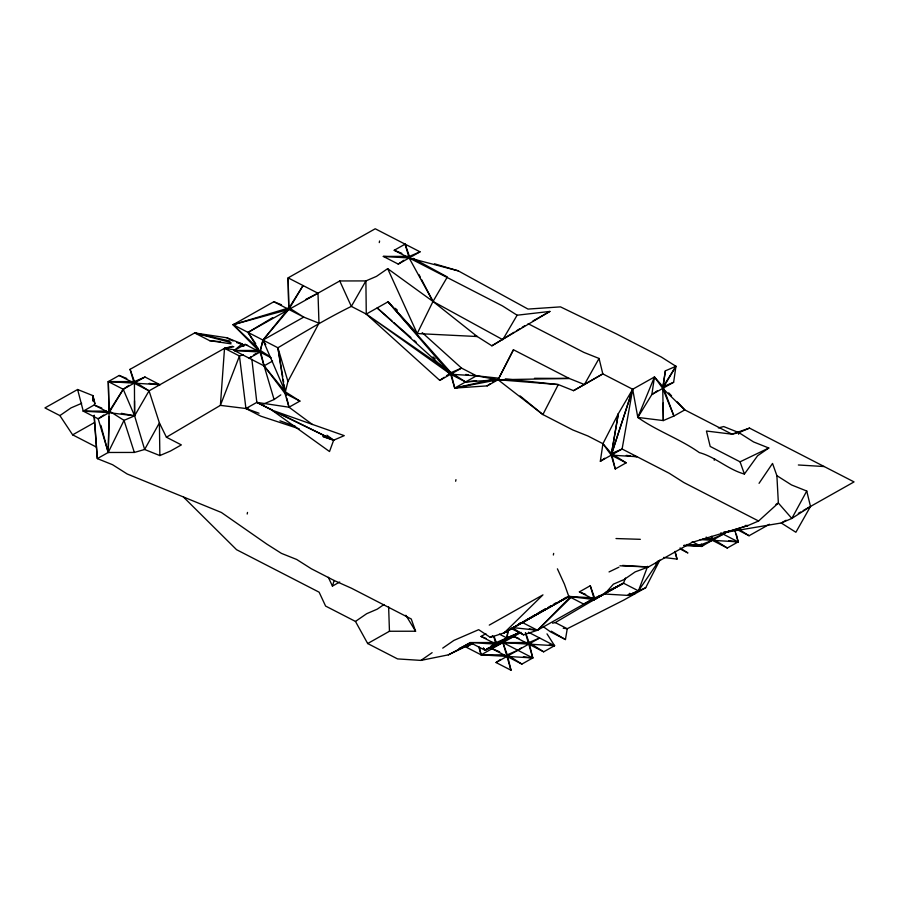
<?xml version="1.0" encoding="UTF-8"?>
<svg xmlns="http://www.w3.org/2000/svg" width="899" height="899" viewBox="0 0 899 899"><rect width="100%" height="100%" fill="white"/><g stroke="black" fill="none" stroke-linecap="round" stroke-linejoin="round"><path stroke-width="1.35" d="M94.024 415.821L97.328 458.614L108.217 452.478L109.082 412.686L108.296 381.603L119.185 375.467L126.804 378.513M96.283 447.017L72.639 434.846L59.885 415.596L44.95 407.91L77.617 389.503L83.259 411.135L98.193 418.822L109.082 412.686L108.296 381.603L134.423 381.558L149.054 390.84L159.393 422.901L166.416 437.217L181.351 444.904L170.462 451.04L159.865 455.579L144.638 449.489L134.344 452.444L108.217 452.478L109.229 416.619M528.118 323.696L583.833 352.374L599.06 358.465L602.813 373.883L632.682 389.256L637.807 417.428L663.327 420.575L662.743 388.413L665.35 370.849L675.936 366.298L673.632 382.277L651.854 394.549L637.807 417.428C657.158 431.149 679.959 438.858 699.31 452.579C715.694 457.074 728.01 469.548 744.406 474.043L757.599 455.748L768.791 448.017L753.553 441.926L738.922 432.644L723.684 426.553L718.38 427.924M612.646 454.265L626.154 462.839L615.264 468.975L611.219 455.152L632.682 389.256L622.108 449.017L600.33 461.288L602.926 443.713L618.321 413.72L632.682 389.256L654.461 376.984L663.046 386.817L673.632 382.277M803.178 510.587L854.05 481.909L749.508 428.104L738.922 432.644L731.977 434.172L684.802 409.888L662.743 388.413L654.461 376.984L651.854 394.549L657.45 390.683M663.181 403.022L663.327 420.575L673.913 416.023L662.743 388.413L665.35 370.849M471.997 643.223L459.254 648.707L470.143 642.571L485.078 650.258L506.856 637.987L508.205 629.873M543.917 627.154L550.514 631.862L565.449 639.549L567.247 628.727L623.917 600.015L645.696 587.744L659.9 559.976M499.394 634.143L506.856 637.987L508.25 629.705M759.048 483.325L772.533 463.434L776.882 475.661L778.365 503.047L758.576 521.004L683.903 482.572L669.272 473.29L622.108 449.017L611.511 453.557L618.321 413.72L611.219 455.152L626.154 462.839M159.865 455.579L159.393 422.901L144.638 449.489L134.603 415.832L134.423 381.558L130.074 369.332L194.656 332.945L226.863 337.777L242.101 343.868L244.09 345.744M263.497 404.067L274.083 399.527L260.013 352.048L260.317 350.453L262.969 340.08L287.365 309.975M247.203 514.026L247.506 512.43M251.36 356.633L249.124 358.184L260.013 352.048L262.969 340.08L288.804 309.425L288.118 277.858L375.231 228.773L420.035 251.832L398.257 264.104L383.322 256.417L409.45 256.372L420.035 251.832M379.277 242.595L379.58 240.999M517.116 315.212L502.766 339.676L433.003 301.457L409.146 257.968L409.45 256.372L405.101 244.146L394.212 250.282L502.485 305.93L517.116 315.212L549.896 311.425L491.877 345.812L477.245 336.529L433.003 301.457L387.671 268.644L376.479 276.375L365.893 280.915L339.766 280.96L248.034 332.394L260.013 352.048L234.19 350.498L242.101 343.868L244.011 345.778M505.328 378.906L558.29 384.57L573.517 390.66L602.813 373.883L584.406 384.525L569.179 378.434L498.057 379.749L487.168 385.885L454.703 388.076L450.657 374.254L450.961 372.658L388.053 301.806L366.275 314.077L351.34 306.39L339.766 280.96M455.658 481.246L455.962 479.65M611.511 453.557L602.926 443.713L587.991 436.026L572.753 429.936L542.884 414.563L498.057 379.749L513.453 349.756L569.179 378.434L534.467 378.299M494.899 642.527L470.143 642.571L495.967 644.122L496.27 642.527L494.102 636.413M506.957 656.405L507.261 654.82L502.912 642.583L498.934 642.549M528.736 644.134L529.039 642.538L525.567 632.761M553.357 555.009L553.66 553.413M557.402 568.831L564.437 584.193L568.786 596.419L583.721 604.106L594.306 599.566L594.61 597.97L590.261 585.743L579.372 591.879L594.306 599.566L623.513 583.181L625.479 578.057M714.244 460.266L714.536 458.67M683.925 545.637L697.613 546.075L712.356 540.321L711.794 536.276M738.618 434.239L738.922 432.644M260.013 352.048L233.099 324.708L288.804 309.425L288.118 277.858L317.988 293.231L318.976 323.202L287.938 381.423L284.972 393.391L289.017 407.213L312.459 424.519M339.698 582.013L332.439 586.103L334.136 580.496L311.312 568.752L296.681 559.47L281.443 553.379L266.812 544.097L221.379 512.475L127.197 473.998L112.566 464.716L97.328 458.614L94.249 415.203M633.008 456.209L637.043 456.703L611.219 455.152L632.682 389.256M326.966 435.24L333.664 440.184L271.756 410.068L344.25 435.644L333.664 440.184L329.517 451.534L271.756 410.068L256.822 402.381L251.866 359.252M647.64 566.303L638.447 590.868L627.862 595.408L603.398 593.947M637.807 417.428L654.461 376.984M103.79 414.967L98.193 418.822L108.217 452.478L124.017 420.372L134.603 415.832L149.054 390.84L224.525 348.318L232.639 346.261M413.113 258.361L447.354 276.982L433.003 301.457L417.203 333.563L388.053 301.806L390.132 303.671M451.264 373.95L454.703 388.076L498.057 379.749L513.453 349.756M776.882 475.661L791.513 484.943L806.751 491.034L791.839 518.442L781.253 522.993L726.707 532.163L724.021 531.826M599.06 358.465L584.406 384.525L573.517 390.66M806.751 491.034L810.493 506.452L795.885 532.264L781.253 522.993L786.119 520.229M288.804 309.425L303.053 285.545L289.107 307.829L233.099 324.708L258.294 348.542M662.743 388.413L675.936 366.298L661.304 357.027L616.5 333.956L560.482 306.874L528.005 309.076L458.243 270.846L434.509 263.812M663.046 386.817L675.936 366.298M658.787 560.998L638.447 590.868L623.513 583.181L609.061 590.576M634.806 593.879L627.862 595.408L629.716 593.306M655.585 563.864L658.36 560.706M442.724 648.134L453.916 640.403L478.673 629.671L490.326 637.413L504.204 632.817L568.786 596.419L594.306 599.566L605.196 593.43L613.399 584.159L623.985 579.619L635.177 571.888L648.426 566.977L691.983 542.423L747.99 525.544L758.576 521.004M511.138 628.446L523.578 634.851L537.456 630.255L570.663 596.644M512.767 627.603L537.456 630.255L571.247 597.172M590.261 585.743L594.306 599.566L599.824 595.486M59.885 415.596L71.077 407.865L81.663 403.325M128.827 385.424L123.23 389.289L109.386 411.101L124.017 420.372L134.344 452.444M253.597 355.094L255.833 353.543M398.257 264.104L403.853 260.238M274.083 399.527L280.803 394.886M281.488 304.783L273.869 301.738L233.099 324.708L277.903 347.767C302.176 333.405 326.213 318.774 351.34 306.39L365.893 280.915L366.275 314.077L439.768 380.389L444.241 377.299M446.477 375.76L448.713 374.209M487.168 385.885L490.528 383.57M492.764 382.019L495.001 380.479M183.475 497.057L236.561 549.694L319.123 592.194L325.595 606.061L355.465 621.434L366.657 613.714L377.243 609.162L383.963 604.533M600.33 461.288L604.802 458.198M355.465 621.434L367.68 643.538L397.549 658.911L420.946 660.405L432.127 652.674M529.668 645.111L532.781 657.956L481.134 654.854L466.199 647.168L470.683 644.077M488.438 647.932L485.078 650.258L483.302 648.201M490.674 646.392L492.91 644.841M507.89 657.383L511.003 670.227L496.068 662.541L500.552 659.45M521.206 647.954L517.846 650.269L507.261 654.82M703.703 544.906L701.467 546.457L688.151 545.142M726.606 531.86L723.245 534.186L712.66 538.726L703.029 538.737M810.493 506.452L791.839 518.442L778.365 503.047L775.938 504.418M492.652 635.93L490.326 637.413L492.764 636.043M566.044 597.374L557.897 602.555L568.887 596.408L504.204 632.817L542.962 594.868L489.27 625.12M491.877 345.812L514.082 332.259M516.419 330.832L519.925 328.686M522.263 327.258L524.611 325.831M272.678 317.65L248.034 332.394L255.709 343.676M166.416 437.217L220.401 405.37L245.933 408.517L259.024 413.237M545.322 609.117L522.521 622.569L518.734 623.816M547.716 607.702L551.323 605.578M553.717 604.162L556.121 602.746M552.582 623.187L555.29 622.58L604.488 593.565M535.534 614.568L504.204 632.817L568.887 596.43M537.95 613.163L545.176 608.96M798.312 513.34L800.751 511.969M134.524 400.752L134.603 415.832L109.082 412.686L83.259 411.135L94.148 405L101.767 408.056M121.331 413.338L134.603 415.832L123.23 389.289L108.296 381.603L159.943 384.705L145.009 377.018L123.23 389.289L109.082 412.686L94.148 405M72.639 434.846L94.417 422.575M284.387 390.717L264.059 365.871L234.19 350.498L245.079 344.362L247.618 345.373M286.208 395.65L285.275 391.795L262.969 340.08L303.738 317.111L318.976 323.202M243.337 354.768L239.46 356.004L220.401 405.37L224.525 348.318L239.46 356.004L245.933 408.517L256.822 402.381L289.017 407.213L299.906 401.078L284.972 393.391L264.059 365.871L272.532 361.095M532.95 320.965L549.896 311.425M439.768 380.389L461.547 368.118L476.481 375.804L498.057 379.749L558.29 384.57L542.884 414.563L520.083 395.92M367.68 643.538L389.458 631.255L415.585 631.222L411.236 618.984L351.498 588.238L334.136 580.496M496.068 662.541L539.625 637.998L529.039 642.538L502.912 642.583L495.967 644.122L481.032 636.436L485.876 633.705M466.199 647.168L473.458 643.077M521.06 632.357L481.134 654.854L478.931 647.314M529.309 628.918L537.456 630.255L591.149 599.993L583.721 604.106M604.218 593.362L623.513 583.181L594.306 599.566M729.1 530.803L726.707 532.163L747.99 525.544L745.204 525.466M729.303 530.77L701.467 546.457L692.252 541.704M706.131 537.119L727.291 548.008L738.18 541.872L736.315 534.163M737.865 529.972L749.069 535.737L769.454 524.252M489.539 647.437L521.892 664.091L532.781 657.956L525.432 632.829M501.282 640.785L513.801 636.447L543.67 651.82L554.559 645.684L547.008 633.862M420.946 660.405L448.365 654.843L468.93 643.931M459.254 648.707L467.716 644.381M305.952 299.311L317.988 293.231M749.508 428.104L731.977 434.172L706.445 431.026L710.199 446.443L740.068 461.816L768.791 448.017M609.05 571.933L618.905 567.202M448.365 654.843L472.099 643.437M701.568 544.052L699.107 545.244L683.982 545.266M493.765 636.582L495.967 644.122L519.701 632.716M506.856 637.987L519.6 632.503M495.967 644.122L513.801 636.447L518.88 638.481M627.862 595.408L645.696 587.744M134.423 381.558L145.009 377.018M605.566 592.351L612.624 589.317M605.196 593.43L594.61 597.97L568.786 596.419M496.27 642.527L519.757 632.435M248.63 407.831L245.933 408.517L260.867 416.203L299.243 428.845M491.539 379.704L454.703 388.076L476.481 375.804L498.361 378.153M519.813 623.164L522.521 622.569L537.456 630.255M233.83 346.778L224.525 348.318L233.819 349.711M476.515 380.682L465.592 381.94L450.657 374.254L366.275 314.077L446.376 369.5M498.057 379.749L465.592 381.94L448.668 371.085M234.19 350.498L258.934 350.453M83.259 411.135L106.633 411.101M504.508 654.82L481.134 654.854L479.268 647.145M616.006 538.546L640.335 539.321M619.939 565.797L648.426 566.977L622.602 565.426M383.322 256.417L409.146 257.968L458.243 270.846M391.93 320.887L377.164 307.941L450.657 374.254L476.481 375.804L472.447 375.31M798.357 464.985L824.181 466.536M700.13 539.58L738.18 541.872L734.876 530.556M686.87 544.502L702.962 545.614M528.432 632.233L554.559 645.684L502.912 642.583L485.078 650.258L483.538 648.089M229.897 341.058L194.656 332.945L209.591 340.631L220.435 341.71M239.392 343.598L242.101 343.868L243.269 346.25M465.727 374.478L468.424 374.816M149.2 383.379L159.943 384.705M626.288 455.377L630.323 455.872M728.774 540.715L738.18 541.872L720.762 532.905M663.586 557.447L677.026 559.099L675.149 551.39M563.212 628.232L567.247 628.727L555.29 622.58M549.188 645.021L554.559 645.684M523.387 656.798L532.781 657.956L502.912 642.583L511.003 670.227M209.591 340.631L231.065 343.856M236.673 342.62L242.101 343.868L242.516 345.834M194.656 332.945L231.021 342.598M323.067 436.689L333.664 440.184L280.758 414.158M279.971 420.799L295.692 426.474M323.179 436.397L333.664 440.184M474.661 335.529L477.245 336.529L417.203 333.563L387.671 268.644M394.212 250.282L401.831 253.327M77.617 389.503L92.855 395.594L95.047 403.718M579.372 591.879L585.721 594.419M481.032 636.436L486.112 638.459M492.023 648.718L499.642 651.764M256.822 402.381L271.936 409.82M273.869 301.738L303.738 317.111L289.107 307.829M680.442 549.12L687.915 552.964L680.037 547.974M245.079 344.362L271.217 357.813M226.863 337.777L233.088 340.979M119.185 375.467L149.054 390.84M551.211 631.177L565.449 639.549M738.944 529.309L749.069 535.737M712.66 538.726L727.291 548.008M260.317 350.453L270.442 356.881M299.906 401.078L285.275 391.795L284.129 384.918M512.329 627.716L523.578 634.851M529.039 642.538L543.67 651.82M508.385 655.528L521.892 664.091M394.032 322.73L410.899 337.53M414.057 340.305L416.17 342.148M433.037 356.948L435.15 358.791M446.736 368.961L450.961 372.658L461.547 368.118L422.215 332.63M395.302 308.346L397.369 310.211M668.721 392.841L671.564 395.852M677.239 401.864L684.802 409.888L673.913 416.023L663.518 388.087M388.053 301.806L450.657 374.254M602.926 443.713L611.219 455.152M262.969 340.08L265.789 344.71M405.854 615.276L415.585 631.222M419.001 274.644L420.271 277.083M421.541 279.522L433.003 301.457M328.315 577.27L332.439 586.103M740.068 461.816L744.406 474.043M283.432 388.211L284.972 393.391L277.903 347.767L287.938 381.423M711.255 536.546L712.356 540.321M674.812 551.559L677.026 559.099M405.101 244.146L409.146 257.968M130.074 369.332L134.12 383.154M100.902 425.396L108.217 452.478M612.14 456.13L615.264 468.975M286.837 398.223L289.017 407.213M260.935 353.026L264.059 365.871M93.17 400.988L92.855 395.594L94.743 403.797M277.903 347.767L282.747 376.659M283.207 379.412L283.668 382.165M92.855 395.594L93.249 401.19M388.626 606.859L389.458 631.255"/></g></svg>
